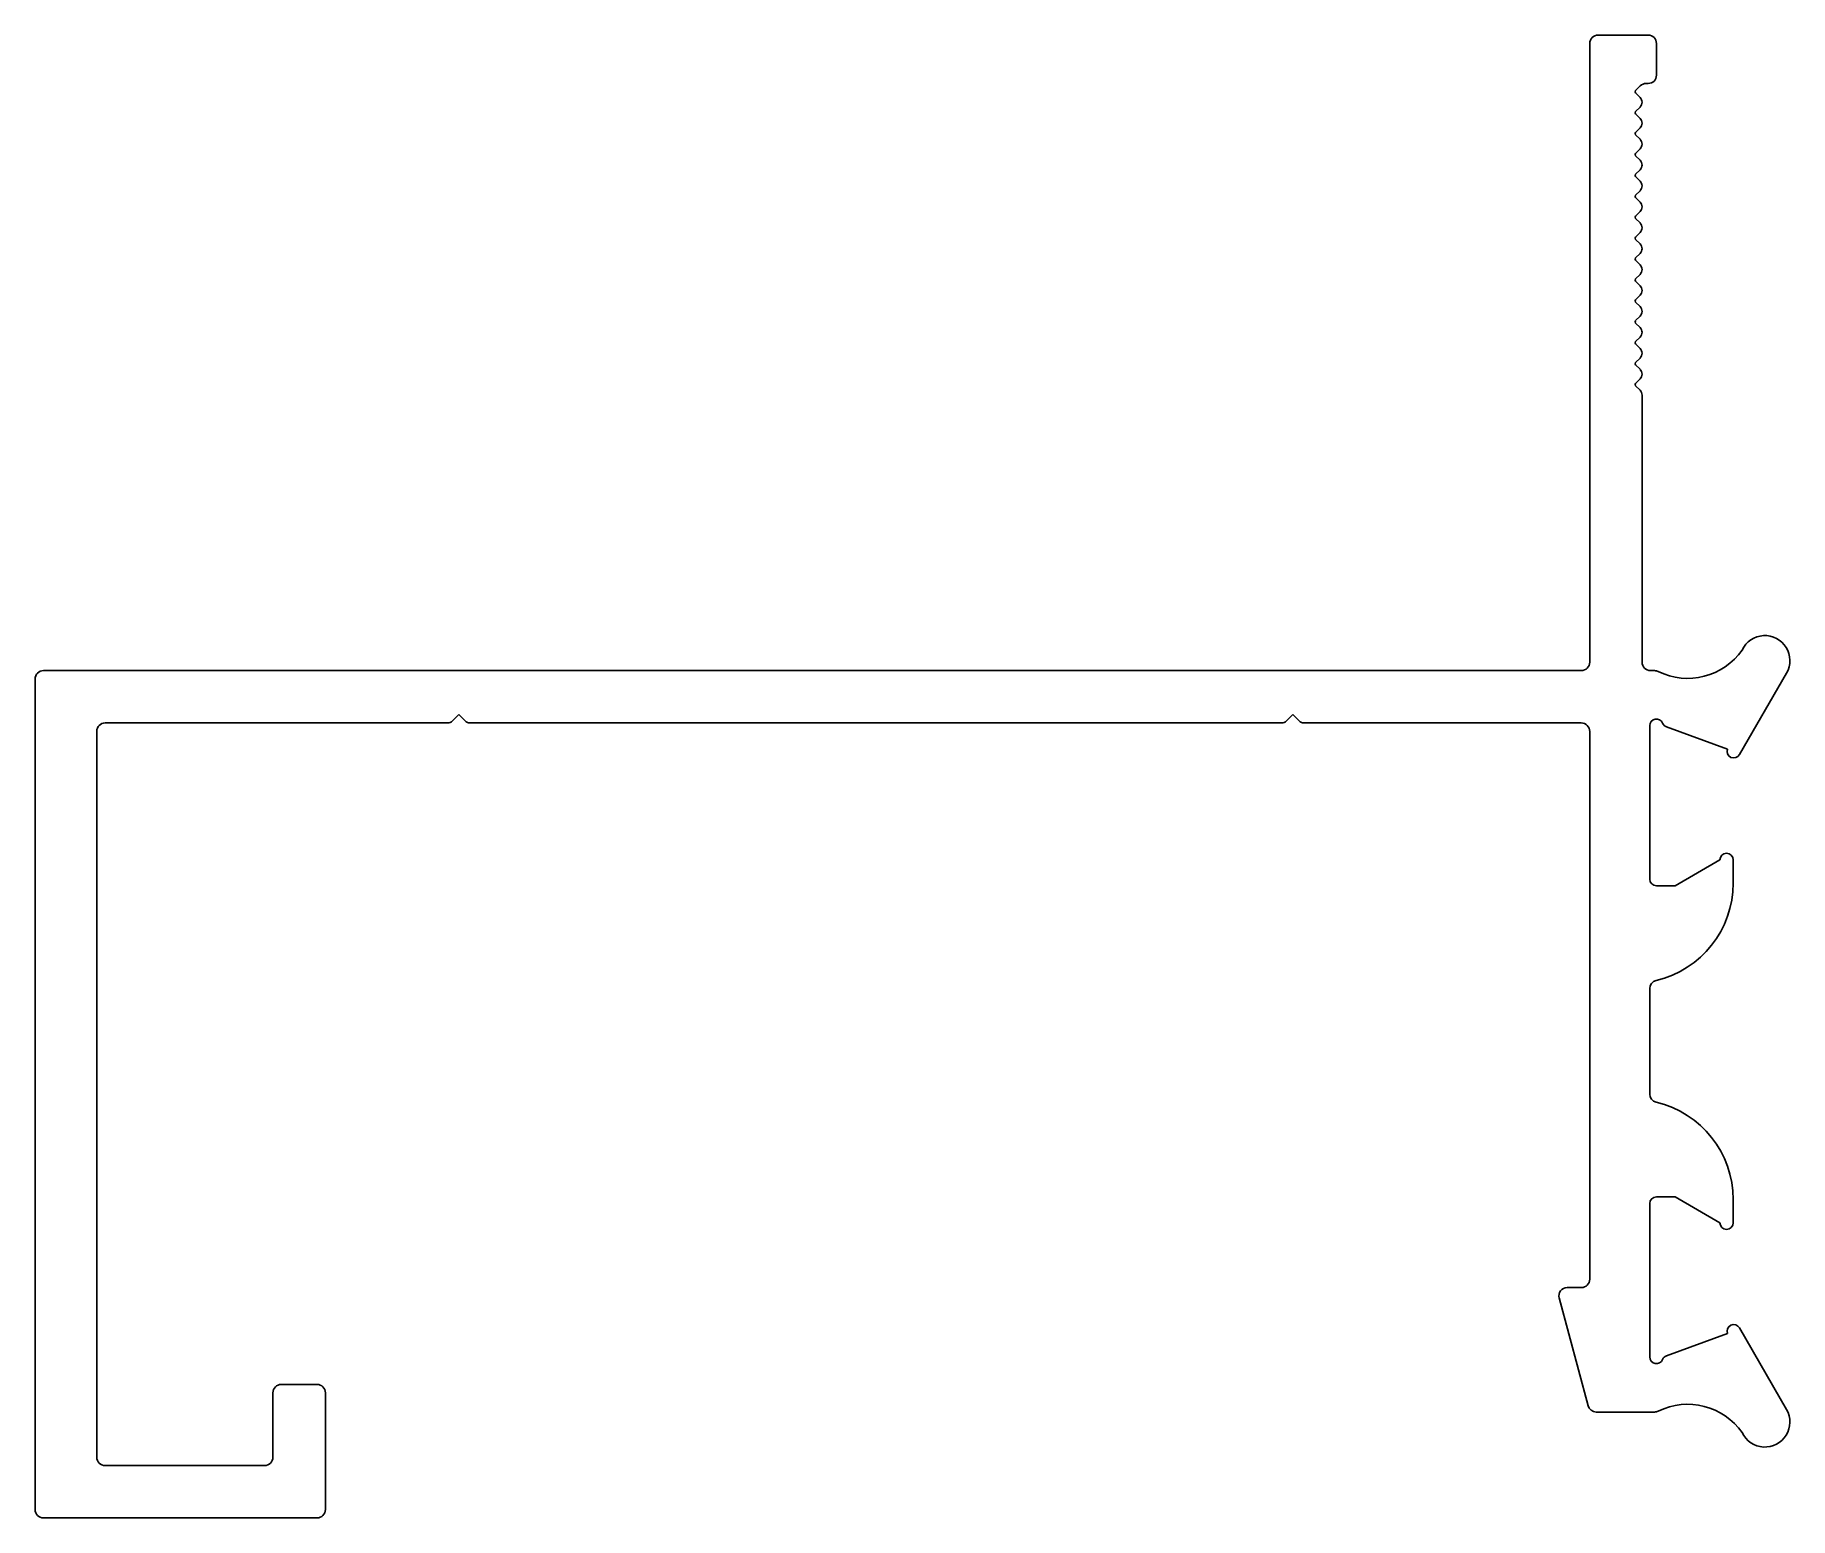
# Model space of a CAD drawing. Header units: inches. Extents: x -18 to 34.6, y -0.5 to 44.
import ezdxf

# ---------------------------------------------------------------- set-up
doc = ezdxf.new("R2010")
doc.units = ezdxf.units.IN
doc.header["$MEASUREMENT"] = 0
doc.layers.add('BEAD', color=152, linetype='Continuous')

msp = doc.modelspace()

# ---------------------------------------------------------------- linework, layer by layer
at = {"layer": 'BEAD', "color": 7, "lineweight": -2}
for p, q in [((28.637, 43.747), (28.637, 25.201)), ((30.387, 43.997), (28.887, 43.997)), ((30.637, 42.797), (30.637, 43.747)), ((30.013, 42.333), (30.153, 42.473)), ((30.147, 42.128), (30.013, 42.262)), ((30.332, 42.547), (30.387, 42.547)), ((30.013, 41.706), (30.147, 41.84)), ((30.147, 41.501), (30.013, 41.635)), ((30.013, 41.079), (30.147, 41.213)), ((30.147, 40.874), (30.013, 41.008)), ((30.013, 40.452), (30.147, 40.586)), ((30.147, 40.247), (30.013, 40.381)), ((30.013, 39.825), (30.147, 39.959)), ((30.147, 39.62), (30.013, 39.754)), ((30.013, 39.198), (30.147, 39.332)), ((30.147, 38.993), (30.013, 39.127)), ((30.013, 38.571), (30.147, 38.706)), ((30.147, 38.366), (30.013, 38.5)), ((30.013, 37.944), (30.147, 38.079)), ((30.147, 37.739), (30.013, 37.874)), ((30.013, 37.317), (30.147, 37.452)), ((30.147, 37.112), (30.013, 37.247)), ((30.013, 36.69), (30.147, 36.825)), ((30.147, 36.485), (30.013, 36.62)), ((30.013, 36.063), (30.147, 36.198)), ((30.147, 35.858), (30.013, 35.993)), ((30.013, 35.437), (30.147, 35.571)), ((30.147, 35.231), (30.013, 35.366)), ((30.013, 34.81), (30.147, 34.944)), ((30.147, 34.605), (30.013, 34.739)), ((30.013, 34.183), (30.147, 34.317)), ((30.147, 33.978), (30.013, 34.112)), ((30.013, 33.556), (30.147, 33.69)), ((30.147, 33.351), (30.013, 33.485)), ((30.207, 25.196), (30.207, 33.207)), ((28.383, 24.947), (-17.709, 24.947)), ((30.576, 24.946), (30.457, 24.946)), ((33.125, 22.428), (34.536, 24.872)), ((-17.963, 24.693), (-17.963, -0.203)), ((-15.863, 23.377), (-5.598, 23.377)), ((-5.454, 23.437), (-5.263, 23.627)), ((-5.263, 23.627), (-5.073, 23.437)), ((-4.929, 23.377), (19.402, 23.377)), ((19.546, 23.437), (19.737, 23.627)), ((19.737, 23.627), (19.927, 23.437)), ((20.071, 23.377), (28.383, 23.377)), ((30.437, 18.697), (30.437, 23.297)), ((30.94, 23.26), (32.763, 22.596)), ((-16.113, 1.367), (-16.113, 23.127)), ((28.637, 23.123), (28.637, 6.704)), ((32.537, 19.271), (31.197, 18.497)), ((32.937, 18.578), (32.937, 19.271)), ((31.197, 18.497), (30.637, 18.497)), ((30.437, 12.252), (30.437, 15.416)), ((30.437, 4.371), (30.437, 8.971)), ((30.637, 9.171), (31.197, 9.171)), ((31.197, 9.171), (32.537, 8.397)), ((32.937, 8.397), (32.937, 9.09)), ((28.387, 6.454), (27.962, 6.454)), ((27.721, 6.14), (28.587, 2.908)), ((32.763, 5.072), (30.94, 4.408)), ((34.536, 2.796), (33.125, 5.241)), ((-10.833, 3.297), (-10.833, 1.367)), ((-9.513, 3.547), (-10.583, 3.547)), ((-9.263, -0.203), (-9.263, 3.297)), ((28.828, 2.722), (30.576, 2.722)), ((-11.083, 1.117), (-15.863, 1.117)), ((-17.713, -0.453), (-9.513, -0.453))]:
    msp.add_line(p, q, dxfattribs=at)
for centre, radius, start, end in [((28.887, 43.747), 0.25, 90, 180), ((30.387, 43.747), 0.25, 360, 90), ((30.387, 42.797), 0.25, 270, 0), ((30.003, 41.984), 0.203, 315, 45), ((30.003, 41.357), 0.203, 315, 45), ((30.003, 40.73), 0.203, 315, 45), ((30.003, 40.103), 0.203, 315, 45), ((30.003, 39.476), 0.203, 315, 45), ((30.003, 38.849), 0.203, 315, 45), ((30.003, 38.222), 0.203, 315, 45), ((30.003, 37.595), 0.203, 315, 45), ((30.003, 36.969), 0.203, 315, 45), ((30.003, 36.342), 0.203, 315, 45), ((30.003, 35.715), 0.203, 315, 45), ((30.003, 35.088), 0.203, 315, 45), ((30.003, 34.461), 0.203, 315, 45), ((30.003, 33.834), 0.203, 315, 45), ((30.003, 33.207), 0.203, 360, 45), ((33.887, 25.247), 0.75, 330, 155.025), ((-17.709, 24.693), 0.254, 90, 180), ((30.576, 24.692), 0.254, 63.803, 90), ((-5.598, 23.58), 0.203, 270, 315), ((-4.929, 23.58), 0.203, 225, 270), ((19.402, 23.58), 0.203, 270, 315), ((20.071, 23.58), 0.203, 225, 270), ((31.009, 23.451), 0.203, 202.3472, 250), ((32.951, 22.528), 0.2, 160, 330), ((32.737, 19.271), 0.2, 360, 180), ((29.937, 18.578), 3, 283.3424, 359.9999), ((29.937, 9.09), 3, 0.0001, 76.6576), ((32.737, 8.397), 0.2, 180, 0), ((27.962, 6.204), 0.25, 90, 195), ((32.951, 5.141), 0.2, 30, 200), ((31.009, 4.218), 0.203, 110, 157.6528), ((-10.583, 3.297), 0.25, 90, 180), ((-9.513, 3.297), 0.25, 0, 90), ((28.828, 2.972), 0.25, 195, 270), ((30.576, 2.976), 0.254, 270, 296.197), ((33.887, 2.421), 0.75, 204.975, 30), ((-17.713, -0.203), 0.25, 180, 270), ((-9.513, -0.203), 0.25, 270, 360)]:
    msp.add_arc(centre, radius, start, end, dxfattribs=at)
at = {"layer": 'BEAD', "color": 7, "lineweight": -2, "extrusion": (0, 0, -1)}
for centre, radius, start, end in [((-30.048, 42.297), 0.05, 315, 45), ((-30.332, 42.293), 0.254, 45, 90), ((-30.048, 41.67), 0.05, 315, 45), ((-30.048, 41.043), 0.05, 315, 45), ((-30.048, 40.417), 0.05, 315, 45), ((-30.048, 39.79), 0.05, 315, 45), ((-30.048, 39.163), 0.05, 315, 45), ((-30.048, 38.536), 0.05, 315, 45), ((-30.048, 37.909), 0.05, 315, 45), ((-30.048, 37.282), 0.05, 315, 45), ((-30.048, 36.655), 0.05, 315, 45), ((-30.048, 36.028), 0.05, 315, 45), ((-30.048, 35.401), 0.05, 315, 45), ((-30.048, 34.774), 0.05, 315, 45), ((-30.048, 34.147), 0.05, 315, 45), ((-30.048, 33.52), 0.05, 315, 45), ((-31.571, 26.714), 2, 215.1125, 296.197), ((-28.383, 25.201), 0.254, 180, 270), ((-30.457, 25.196), 0.25, 270, 0), ((15.863, 23.127), 0.25, 0, 90), ((-28.383, 23.123), 0.254, 90, 180), ((-30.637, 23.297), 0.2, 360, 157.6528), ((-30.637, 18.697), 0.2, 270, 0), ((-30.687, 15.416), 0.25, 360, 76.6575), ((-30.687, 12.252), 0.25, 283.3425, 0), ((-30.637, 8.971), 0.2, 360, 90), ((-28.387, 6.704), 0.25, 180, 270), ((-30.637, 4.371), 0.2, 202.3472, 360), ((-31.571, 0.954), 2, 63.803, 144.8875), ((15.863, 1.367), 0.25, 270, 360), ((11.083, 1.367), 0.25, 180, 270)]:
    msp.add_arc(centre, radius, start, end, dxfattribs=at)

doc.saveas('drawing.dxf')
